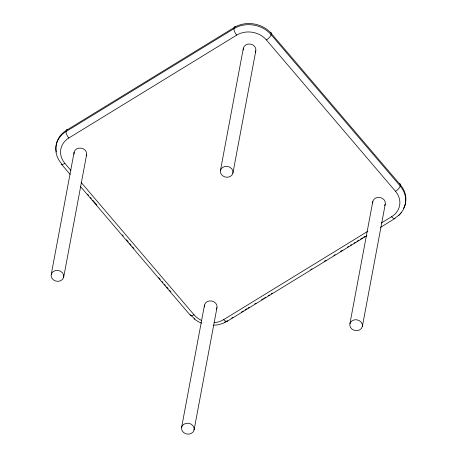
<?xml version="1.0" encoding="UTF-8"?>
<svg xmlns="http://www.w3.org/2000/svg" width="457" height="457" viewBox="0 0 457 457"><rect width="100%" height="100%" fill="white"/><g stroke="black" fill="none" stroke-linecap="round" stroke-linejoin="round"><path stroke-width="0.69" d="M51.224 274.554L74.114 152.227M63.689 277.182A6.369 5.444 10.6 0 0 55.348 270.607A6.369 5.444 10.6 0 0 53.326 279.821A6.369 5.444 10.6 0 0 63.689 277.182L86.584 154.86M220.451 170.484L243.347 48.156M181.606 427.358L204.502 305.03M232.921 173.112A6.369 5.444 10.6 0 0 224.581 166.537A6.369 5.444 10.6 0 0 222.559 175.745A6.369 5.444 10.6 0 0 232.921 173.112L255.811 50.784M194.076 429.986A6.369 5.444 10.6 0 0 185.736 423.411A6.369 5.444 10.6 0 0 183.714 432.625A6.369 5.444 10.6 0 0 194.076 429.986L216.966 307.664M349.885 323.87L372.781 201.543M362.355 326.498A6.369 5.444 10.6 0 0 354.015 319.923A6.369 5.444 10.6 0 0 351.993 329.131A6.369 5.444 10.6 0 0 362.355 326.498L385.251 204.17M398.653 215.687L401.629 212.248M70.938 170.461L64.923 163.406A21.268 18.171 10.6 0 1 68.824 138.003L236.715 35.12A21.268 18.171 10.6 0 1 266.397 39.942L395.505 191.317A21.268 18.171 10.6 0 1 391.603 216.721L381.264 223.056M214.11 322.682A21.268 18.171 10.6 0 0 223.707 319.603L367.879 231.259M231.699 318.061L232.916 317.312M241.433 312.097L243.255 310.977M245.083 309.857L246.906 308.738M248.122 307.995L249.339 307.247M254.817 303.894L256.034 303.145M261.507 299.792L263.329 298.672M264.546 297.93L265.763 297.181M268.196 295.69L269.413 294.948M271.241 293.828L272.458 293.086M310.777 269.596L311.994 268.853M324.162 261.398L325.99 260.279M333.896 255.434L335.112 254.686M340.585 251.333L342.413 250.213M347.28 247.231L348.497 246.489M350.319 245.369L351.536 244.621M353.969 243.13L355.186 242.387M357.008 241.267L358.836 240.148M360.659 239.034L362.487 237.914M363.703 237.166L364.92 236.423M366.937 235.663L227.026 321.402L222.685 323.516L217.898 324.836L213.482 325.247M380.321 227.466L394.922 218.515M201.594 323.156L198.104 321.619L193.945 318.843M81.118 182.4L194.025 314.782A21.268 18.171 10.6 0 0 201.286 320.317M87.607 194.191L88.532 195.276M90.383 197.447L91.309 198.532M92.697 200.16L96.861 205.044M122.316 234.881L123.241 235.966M126.48 239.765L128.331 241.936M129.719 243.564L131.108 245.192M132.496 246.82L133.884 248.448M158.87 277.742L160.258 279.37M162.109 281.541L163.035 282.626M164.423 284.254L165.348 285.339M166.736 286.967L168.125 288.596M169.513 290.224L170.901 291.852M61.341 164.086L70.104 174.357M80.243 186.25L190.443 315.456M56.388 152.015A26.58 22.713 10.6 0 1 66.322 130.376A5.318 2.005 58.5 0 1 67.625 129.56M235.801 26.78A5.318 2.005 58.5 0 0 234.213 27.489L66.322 130.376L66.105 131.513A26.58 22.713 10.6 0 0 61.232 163.263A5.318 1.897 -40.5 0 0 64.923 163.406M68.824 138.003A5.318 2.005 58.5 0 1 66.105 131.513L234.001 28.625A26.58 22.713 10.6 0 1 271.104 34.658L400.212 186.028A26.58 22.713 10.6 0 1 395.334 217.783A5.318 2.005 58.5 0 1 391.603 216.721M270.447 32.356A5.318 1.897 -40.5 0 1 271.315 33.521L400.423 184.891A26.58 22.713 10.6 0 1 403.388 208.632M399.549 183.725A5.318 1.897 -40.5 0 1 400.423 184.891L400.212 186.028A5.318 1.897 -40.5 0 1 395.505 191.317M226.963 320.951A26.58 22.713 10.6 0 1 224.433 322.242M195.076 318.986A26.58 22.713 10.6 0 1 191.083 315.473M227.443 320.665A5.318 2.005 58.5 0 1 223.707 319.603M194.025 314.782A5.318 1.897 -40.5 0 1 190.34 314.639M266.397 39.942A5.318 1.897 -40.5 0 0 271.104 34.658L271.315 33.521A26.58 22.713 10.6 0 0 234.213 27.489L234.001 28.625A5.318 2.005 58.5 0 0 236.715 35.12M372.701 203.097A6.369 5.444 10.6 0 1 380.184 197.538A6.369 5.444 10.6 0 1 384.668 205.616M204.485 306.973A6.369 5.444 10.6 0 1 211.677 300.986A6.369 5.444 10.6 0 1 216.39 309.103M243.33 50.099A6.369 5.444 10.6 0 1 250.527 44.112A6.369 5.444 10.6 0 1 255.235 52.229M74.097 154.169A6.369 5.444 10.6 0 1 81.072 148.142A6.369 5.444 10.6 0 1 86.19 155.957"/></g></svg>
